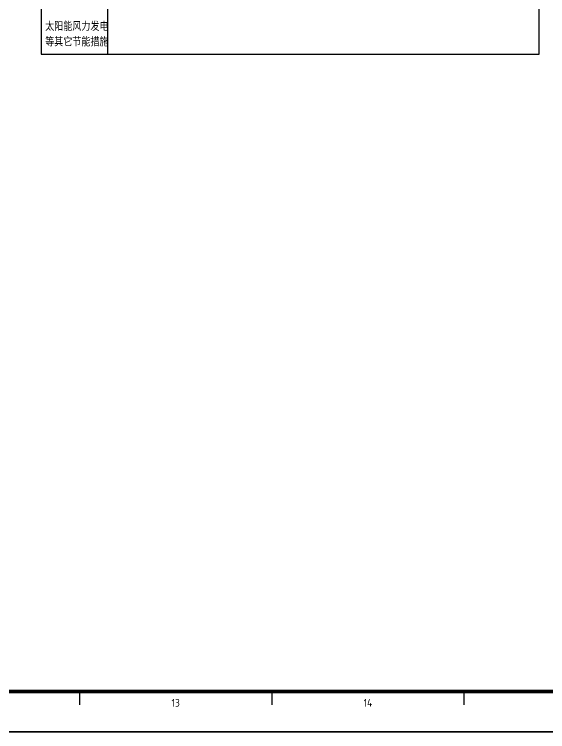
# Model space of a CAD drawing. Extents: x 815029915 to 815825525, y 579155098 to 579748855.
# Drawn here: x 815524479 to 815538354, y 579217230 to 579235898 of the extents above; entities that cross this region are included whole.
import ezdxf
from ezdxf.enums import TextEntityAlignment as Align

# ---------------------------------------------------------------- set-up
doc = ezdxf.new("R2010")
doc.units = 0
doc.header["$LTSCALE"] = 100
doc.header["$MEASUREMENT"] = 0
for name, color, linetype in [('TEL_TAB', 7, 'Continuous'), ('TK', 7, 'Continuous'), ('zm', 1, 'Continuous')]:
    doc.layers.add(name, color=color, linetype=linetype)
doc.styles.add('-宋体', font='', dxfattribs={"width": 0.8})
doc.styles.add('ISOCP', font='isocp.shx', dxfattribs={"bigfont": 'gbcbig.shx'})
doc.styles.get('-宋体').set_extended_font_data('SimSun')

# ---------------------------------------------------------------- blocks, each defined once
blk = doc.blocks.new('l')
at = {"layer": 'TK'}
blk.add_lwpolyline([(815463677, 579451444), (815463677, 579409444), (815547777, 579409444), (815547777, 579451444)], close=True, dxfattribs=at)

msp = doc.modelspace()

# ---------------------------------------------------------------- linework, layer by layer
at = {"layer": 'TEL_TAB'}
msp.add_lwpolyline([(815525174.4, 579234857.8), (815538134.4, 579234857.8), (815538134.4, 579254557), (815525174.4, 579254557)], close=True, dxfattribs=at)
at = {"layer": 'TK'}
for p, q in [((815526177.3, 579218321.3), (815526177.3, 579217929.9)), ((815531177.3, 579218321.3), (815531177.3, 579217929.9)), ((815536177.3, 579218321.3), (815536177.3, 579217929.9))]:
    msp.add_line(p, q, dxfattribs=at)
msp.add_lwpolyline([(815463677.3, 579259229.9), (815463677.3, 579217229.9), (815547777.3, 579217229.9), (815547777.3, 579259229.9)], close=True, dxfattribs=at)
at = {"layer": 'TK', "const_width": 100}
msp.add_lwpolyline([(815466177.3, 579218275.6), (815466177.3, 579258229.9), (815546777.3, 579258229.9), (815546777.3, 579218275.6)], close=True, dxfattribs=at)
at = {"layer": 'zm'}
msp.add_lwpolyline([(815526902.4, 579253865.8), (815526902.4, 579234857.8)], dxfattribs=at)

# ---------------------------------------------------------------- block references
at = {"layer": 'zm', "color": 1}
msp.add_blockref('l', (0, -192214.5), dxfattribs=at)

# ---------------------------------------------------------------- texts
at = {"layer": 'TK', "style": 'ISOCP'}
for s, p in [('13', (815528677.3, 579217979.9)), ('14', (815533677.3, 579217979.9))]:
    msp.add_text(s, height=200, dxfattribs=at).set_placement(p, align=Align.MIDDLE)
at = {"layer": 'zm', "style": '-宋体', "width": 0.8}
for s, p in [('太阳能风力发电', (815525282.3, 579235491.4)), ('等其它节能措施', (815525282.3, 579235088.2))]:
    msp.add_text(s, height=210, dxfattribs=at).set_placement(p)

doc.saveas('drawing.dxf')
